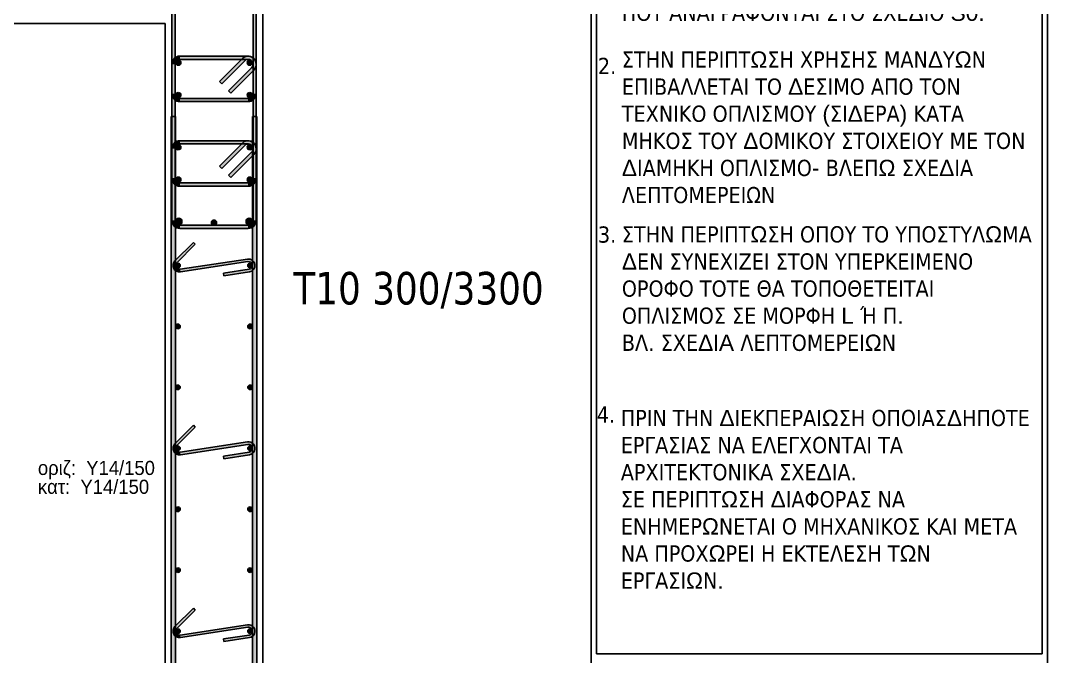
# Model space of a CAD drawing. Header units: millimetres. Extents: x -2171 to 1563, y -1758 to -1505.
# Drawn here: x 533.58 to 549.37, y -1614.09 to -1604.31 of the extents above; entities that cross this region are included whole.
import ezdxf

# ---------------------------------------------------------------- set-up
doc = ezdxf.new("R2010")
doc.units = ezdxf.units.MM
for name, color, linetype in [('-S_TEXT', 3, 'Continuous'), ('Col_Det', 7, 'Continuous'), ('Col_Det_Fill', 7, 'Continuous'), ('pinakaki', 153, 'Continuous')]:
    doc.layers.add(name, color=color, linetype=linetype)
doc.styles.add('S1Arl22_b_934_161', font='arial.ttf', dxfattribs={"width": 0.933629, "height": 0.002175})
doc.styles.get("Standard").update_dxf_attribs({"font": 'tahoma.ttf'})

# ---------------------------------------------------------------- blocks, each defined once
blk = doc.blocks.new('PINAKAKI')
at = {"color": 0}
for p, q in [((121988.65, -208358.392), (121988.65, -208373.351)), ((121995.67, -208358.392), (121995.669, -208370.631)), ((121988.733, -208358.475), (121988.733, -208370.548)), ((121995.588, -208358.475), (121995.588, -208370.548)), ((121988.732, -208370.548), (121995.587, -208370.548))]:
    blk.add_line(p, q, dxfattribs=at)
at = {"layer": '-S_TEXT', "color": 3}
for s, p in [('2.', (121988.755, -208361.633)), ('3.', (121988.755, -208364.226)), ('4.', (121988.739, -208366.994))]:
    blk.add_text(s, height=0.25, dxfattribs=at).set_placement(p)
at = {"layer": '-S_TEXT', "color": 3, "char_height": 0.25, "attachment_point": 1}
for s, insert in [('ΠΡΙΝ ΑΠΟ ΟΠΟΙΑΝ{\\fArial|b0|i0|c186|p34;Δ}ΗΠΟΤΕ ΕΡΓΑΣΙΑ ΘΑ ΠΡΕΠΕΙ ΝΑ ΤΗΡΟΥΝΤΑΙ ΟΙ ΟΡΟΙ\\PΠΟΥ ΑΝΑΓΡΑΦΟΝΤΑΙ ΣΤΟ ΣΧΕ{\\fArial|b0|i0|c186|p34;Δ}ΙΟ {\\fArial|b0|i0|c186|p34;S0.}', (121989.123, -208359.731)), ('ΣΤΗΝ ΠΕΡΙΠΤ{\\fArial|b0|i0|c186|p34;Ω}ΣΗ ΧΡΗΣΗΣ ΜΑΝ{\\fArial|b0|i0|c186|p34;Δ}Υ{\\fArial|b0|i0|c186|p34;Ω}Ν ΕΠΙΒΑΛΛΕΤΑΙ ΤΟ {\\fArial|b0|i0|c186|p34;Δ}ΕΣΙΜΟ ΑΠΟ ΤΟΝ ΤΕΧΝΙΚΟ ΟΠΛΙΣΜΟΥ {\\fArial|b0|i0|c186|p34;(}ΣΙ{\\fArial|b0|i0|c186|p34;Δ}ΕΡΑ{\\fArial|b0|i0|c186|p34;) }ΚΑΤΑ ΜΗΚΟΣ ΤΟΥ {\\fArial|b0|i0|c186|p34;Δ}ΟΜΙΚΟΥ ΣΤΟΙΧΕΙΟΥ ΜΕ ΤΟΝ {\\fArial|b0|i0|c186|p34;Δ}ΙΑΜΗΚΗ ΟΠΛΙΣΜΟ{\\fArial|b0|i0|c186|p34;- }ΒΛΕΠ{\\fArial|b0|i0|c186|p34;Ω }ΣΧΕ{\\fArial|b0|i0|c186|p34;Δ}ΙΑ ΛΕΠΤΟΜΕΡΕΙΩΝ', (121989.123, -208361.284)), ('ΣΤΗΝ ΠΕΡΙΠΤ{\\fArial|b0|i0|c186|p34;Ω}ΣΗ ΟΠΟΥ ΤΟ ΥΠΟΣΤΥΛ{\\fArial|b0|i0|c186|p34;Ω}ΜΑ {\\fArial|b0|i0|c186|p34;Δ}ΕΝ ΣΥΝΕΧΙΖΕΙ ΣΤΟΝ ΥΠΕΡΚΕΙΜΕΝΟ ΟΡΟΦΟ ΤΟΤΕ ΘΑ ΤΟΠΟΘΕΤΕΙΤΑΙ ΟΠΛΙΣΜΟΣ ΣΕ ΜΟΡΦΗ {\\fArial|b0|i0|c186|p34;L }Ή Π{\\fArial|b0|i0|c186|p34;.  \\P}ΒΛ{\\fArial|b0|i0|c186|p34;. }ΣΧΕ{\\fArial|b0|i0|c186|p34;Δ}Ι{\\fArial|b0|i0|c186|p34;A }ΛΕΠΤΟΜΕΡΕΙ{\\fArial|b0|i0|c186|p34;Ω}Ν', (121989.123, -208363.973)), ('ΠΡΙΝ ΤΗΝ {\\fArial|b0|i0|c186|p34;Δ}ΙΕΚΠΕΡΑΙ{\\fArial|b0|i0|c186|p34;Ω}ΣΗ ΟΠΟΙΑΣ{\\fArial|b0|i0|c186|p34;Δ}ΗΠΟΤΕ ΕΡΓΑΣΙΑΣ ΝΑ ΕΛΕΓΧΟΝΤΑΙ ΤΑ ΑΡΧΙΤΕΚΤΟΝΙΚΑ ΣΧΕ{\\fArial|b0|i0|c186|p34;Δ}ΙΑ{\\fArial|b0|i0|c186|p34;.\\P}ΣΕ ΠΕΡΙΠΤ{\\fArial|b0|i0|c186|p34;Ω}ΣΗ {\\fArial|b0|i0|c186|p34;Δ}ΙΑΦΟΡΑΣ ΝΑ ΕΝΗΜΕΡ{\\fArial|b0|i0|c186|p34;Ω}ΝΕΤΑΙ Ο ΜΗΧΑΝΙΚΟΣ ΚΑΙ ΜΕΤΑ ΝΑ ΠΡΟΧ{\\fArial|b0|i0|c186|p34;Ω}ΡΕΙ Η ΕΚΤΕΛΕΣΗ Τ{\\fArial|b0|i0|c186|p34;Ω}Ν ΕΡΓΑΣΙ{\\fArial|b0|i0|c186|p34;Ω}Ν{\\fArial|b0|i0|c186|p34;.}', (121989.107, -208366.797))]:
    blk.add_mtext_dynamic_manual_height_columns(s, width=6.38621, gutter_width=1, heights=[0], dxfattribs=dict(at, insert=insert))

msp = doc.modelspace()

# ---------------------------------------------------------------- hatches: boundary and pattern name
at = {"layer": 'Col_Det_Fill'}
for color, points in [(252, [(535.9514, -1607.3843), (535.9014, -1607.3843), (535.9014, -1603.3343), (535.9514, -1603.3343)]), (252, [(537.1514, -1603.3343), (537.2014, -1603.3343), (537.2014, -1607.3843), (537.1514, -1607.3843)]), (252, [(535.9514, -1604.9843), (535.9014, -1604.9843, -0.4142136), (536.0264, -1604.8593), (536.0264, -1604.9093, 0.4142136)]), (252, [(535.9514, -1605.4343), (535.9014, -1605.4343), (535.9014, -1604.9843), (535.9514, -1604.9843)]), (56, [(536.0416, -1604.9595, 0.4142136), (536.0016, -1604.9195, 0.4142136), (535.9616, -1604.9595, 0.4142136), (536.0016, -1604.9995, 0.4142136)]), (252, [(536.0264, -1604.9093), (536.0264, -1604.8593), (537.0764, -1604.8593), (537.0764, -1604.9093)]), (252, [(536.6698, -1605.2848), (536.6345, -1605.2494), (536.988, -1604.8959), (537.0234, -1604.9312)]), (252, [(537.0234, -1604.9312), (536.988, -1604.8959, -0.6681786), (537.2014, -1604.9843), (537.1514, -1604.9843, 0.6681786)]), (56, [(537.1411, -1604.9595, 0.4142136), (537.1011, -1604.9195, 0.4142136), (537.0611, -1604.9595, 0.4142136), (537.1011, -1604.9995, 0.4142136)]), (252, [(537.0764, -1604.9093), (537.0764, -1604.8593, -0.6681786), (537.1648, -1605.0727), (537.1294, -1605.0373, 0.6681786)]), (252, [(537.1514, -1604.9843), (537.2014, -1604.9843), (537.2014, -1605.4343), (537.1514, -1605.4343)]), (252, [(537.1294, -1605.0373), (537.1648, -1605.0727), (536.8112, -1605.4262), (536.7759, -1605.3909)]), (252, [(536.0264, -1605.5093), (536.0264, -1605.5593, -0.4142136), (535.9014, -1605.4343), (535.9514, -1605.4343, 0.4142136)]), (56, [(536.0416, -1605.459, 0.4142136), (536.0016, -1605.419, 0.4142136), (535.9616, -1605.459, 0.4142136), (536.0016, -1605.499, 0.4142136)]), (56, [(537.1411, -1605.459, 0.4142136), (537.1011, -1605.419, 0.4142136), (537.0611, -1605.459, 0.4142136), (537.1011, -1605.499, 0.4142136)]), (252, [(537.1514, -1605.4343), (537.2014, -1605.4343, -0.4142136), (537.0764, -1605.5593), (537.0764, -1605.5093, 0.4142136)]), (252, [(537.0764, -1605.5093), (537.0764, -1605.5593), (536.0264, -1605.5593), (536.0264, -1605.5093)]), (252, [(535.9614, -1605.7869), (535.8914, -1605.7869), (535.8914, -1616.9316), (535.9614, -1616.9316)]), (252, [(537.1414, -1616.9316), (537.2114, -1616.9316), (537.2114, -1605.7869), (537.1414, -1605.7869)]), (252, [(535.9514, -1606.2843), (535.9014, -1606.2843, -0.4142136), (536.0264, -1606.1593), (536.0264, -1606.2093, 0.4142136)]), (56, [(536.0416, -1606.2595, 0.4142136), (536.0016, -1606.2195, 0.4142136), (535.9616, -1606.2595, 0.4142136), (536.0016, -1606.2995, 0.4142136)]), (252, [(536.0264, -1606.2093), (536.0264, -1606.1593), (537.0764, -1606.1593), (537.0764, -1606.2093)]), (252, [(536.6698, -1606.5848), (536.6345, -1606.5494), (536.988, -1606.1959), (537.0234, -1606.2312)]), (252, [(537.0234, -1606.2312), (536.988, -1606.1959, -0.6681786), (537.2014, -1606.2843), (537.1514, -1606.2843, 0.6681786)]), (56, [(537.1411, -1606.2595, 0.4142136), (537.1011, -1606.2195, 0.4142136), (537.0611, -1606.2595, 0.4142136), (537.1011, -1606.2995, 0.4142136)]), (252, [(537.0764, -1606.2093), (537.0764, -1606.1593, -0.6681786), (537.1648, -1606.3727), (537.1294, -1606.3373, 0.6681786)]), (252, [(535.9514, -1606.7343), (535.9014, -1606.7343), (535.9014, -1606.2843), (535.9514, -1606.2843)]), (252, [(537.1294, -1606.3373), (537.1648, -1606.3727), (536.8112, -1606.7262), (536.7759, -1606.6909)]), (252, [(537.1514, -1606.2843), (537.2014, -1606.2843), (537.2014, -1606.7343), (537.1514, -1606.7343)]), (56, [(536.0416, -1606.759, 0.4142136), (536.0016, -1606.719, 0.4142136), (535.9616, -1606.759, 0.4142136), (536.0016, -1606.799, 0.4142136)]), (56, [(537.1411, -1606.759, 0.4142136), (537.1011, -1606.719, 0.4142136), (537.0611, -1606.759, 0.4142136), (537.1011, -1606.799, 0.4142136)]), (252, [(536.0264, -1606.8093), (536.0264, -1606.8593, -0.4142136), (535.9014, -1606.7343), (535.9514, -1606.7343, 0.4142136)]), (252, [(537.0764, -1606.8093), (537.0764, -1606.8593), (536.0264, -1606.8593), (536.0264, -1606.8093)]), (252, [(537.1514, -1606.7343), (537.2014, -1606.7343, -0.4142136), (537.0764, -1606.8593), (537.0764, -1606.8093, 0.4142136)]), (12, [(536.0587, -1607.4019, 0.4142136), (536.0087, -1607.3519, 0.4142136), (535.9587, -1607.4019, 0.4142136), (536.0087, -1607.4519, 0.4142136)]), (12, [(537.1441, -1607.4019, 0.4142136), (537.0941, -1607.3519, 0.4142136), (537.0441, -1607.4019, 0.4142136), (537.0941, -1607.4519, 0.4142136)]), (252, [(536.0264, -1607.4593), (536.0264, -1607.5093, -0.4142136), (535.9014, -1607.3843), (535.9514, -1607.3843, 0.4142136)]), (252, [(537.0764, -1607.4593), (537.0764, -1607.5093), (536.0264, -1607.5093), (536.0264, -1607.4593)]), (133, [(536.5914, -1607.4193, 0.4142136), (536.5514, -1607.3793, 0.4142136), (536.5114, -1607.4193, 0.4142136), (536.5514, -1607.4593, 0.4142136)]), (252, [(537.1514, -1607.3843), (537.2014, -1607.3843, -0.4142136), (537.0764, -1607.5093), (537.0764, -1607.4593, 0.4142136)]), (252, [(535.9507, -1608.0077), (535.979, -1608.036), (536.2618, -1607.7532), (536.2335, -1607.7249)]), (252, [(537.0723, -1608.0191), (537.0663, -1607.9796), (536.0305, -1608.1378), (536.0365, -1608.1773)]), (252, [(537.0905, -1608.1378), (537.0965, -1608.1773, 1), (537.0663, -1607.9796), (537.0723, -1608.0191, -1)]), (252, [(536.0365, -1608.1773), (536.0305, -1608.1378, -0.724422), (535.979, -1608.036), (535.9507, -1608.0077, 0.724422)]), (133, [(535.9964, -1608.1135, 0.4142136), (536.0314, -1608.0785, 0.4142136), (535.9964, -1608.0435, 0.4142136), (535.9614, -1608.0785, 0.4142136)]), (252, [(536.695, -1608.1981), (536.7011, -1608.2377), (537.0965, -1608.1773), (537.0905, -1608.1378)]), (133, [(537.1064, -1608.1135, 0.4142136), (537.1414, -1608.0785, 0.4142136), (537.1064, -1608.0435, 0.4142136), (537.0714, -1608.0785, 0.4142136)]), (133, [(535.9964, -1609.0508, 0.4142136), (536.0314, -1609.0158, 0.4142136), (535.9964, -1608.9808, 0.4142136), (535.9614, -1609.0158, 0.4142136)]), (133, [(537.1064, -1609.0508, 0.4142136), (537.1414, -1609.0158, 0.4142136), (537.1064, -1608.9808, 0.4142136), (537.0714, -1609.0158, 0.4142136)]), (133, [(535.9964, -1609.9882, 0.4142136), (536.0314, -1609.9532, 0.4142136), (535.9964, -1609.9182, 0.4142136), (535.9614, -1609.9532, 0.4142136)]), (133, [(537.1064, -1609.9882, 0.4142136), (537.1414, -1609.9532, 0.4142136), (537.1064, -1609.9182, 0.4142136), (537.0714, -1609.9532, 0.4142136)]), (252, [(535.9507, -1610.8199), (535.979, -1610.8482), (536.2618, -1610.5653), (536.2335, -1610.537)]), (252, [(536.0365, -1610.9894), (536.0305, -1610.9499, -0.724422), (535.979, -1610.8482), (535.9507, -1610.8199, 0.724422)]), (252, [(537.0723, -1610.8313), (537.0663, -1610.7917), (536.0305, -1610.9499), (536.0365, -1610.9894)]), (252, [(537.0905, -1610.9499), (537.0965, -1610.9894, 1), (537.0663, -1610.7917), (537.0723, -1610.8313, -1)]), (133, [(535.9964, -1610.9256, 0.4142136), (536.0314, -1610.8906, 0.4142136), (535.9964, -1610.8556, 0.4142136), (535.9614, -1610.8906, 0.4142136)]), (252, [(536.695, -1611.0103), (536.7011, -1611.0498), (537.0965, -1610.9894), (537.0905, -1610.9499)]), (133, [(537.1064, -1610.9256, 0.4142136), (537.1414, -1610.8906, 0.4142136), (537.1064, -1610.8556, 0.4142136), (537.0714, -1610.8906, 0.4142136)]), (133, [(535.9964, -1611.863, 0.4142136), (536.0314, -1611.828, 0.4142136), (535.9964, -1611.793, 0.4142136), (535.9614, -1611.828, 0.4142136)]), (133, [(537.1064, -1611.863, 0.4142136), (537.1414, -1611.828, 0.4142136), (537.1064, -1611.793, 0.4142136), (537.0714, -1611.828, 0.4142136)]), (133, [(535.9964, -1612.8003, 0.4142136), (536.0314, -1612.7653, 0.4142136), (535.9964, -1612.7303, 0.4142136), (535.9614, -1612.7653, 0.4142136)]), (133, [(537.1064, -1612.8003, 0.4142136), (537.1414, -1612.7653, 0.4142136), (537.1064, -1612.7303, 0.4142136), (537.0714, -1612.7653, 0.4142136)]), (252, [(535.9507, -1613.632), (535.979, -1613.6603), (536.2618, -1613.3774), (536.2335, -1613.3492)]), (252, [(536.0365, -1613.8016), (536.0305, -1613.762, -0.724422), (535.979, -1613.6603), (535.9507, -1613.632, 0.724422)]), (133, [(535.9964, -1613.7377, 0.4142136), (536.0314, -1613.7027, 0.4142136), (535.9964, -1613.6677, 0.4142136), (535.9614, -1613.7027, 0.4142136)]), (252, [(537.0723, -1613.6434), (537.0663, -1613.6039), (536.0305, -1613.762), (536.0365, -1613.8016)]), (252, [(537.0905, -1613.762), (537.0965, -1613.8016, 1), (537.0663, -1613.6039), (537.0723, -1613.6434, -1)]), (133, [(537.1064, -1613.7377, 0.4142136), (537.1414, -1613.7027, 0.4142136), (537.1064, -1613.6677, 0.4142136), (537.0714, -1613.7027, 0.4142136)]), (252, [(536.695, -1613.8224), (536.7011, -1613.8619), (537.0965, -1613.8016), (537.0905, -1613.762)])]:
    msp.add_hatch(color=color, dxfattribs=at).paths.add_polyline_path(points)

# ---------------------------------------------------------------- linework, layer by layer
at = {"layer": '-S_TEXT', "ltscale": 5}
msp.add_lwpolyline([(491.2248, -1590.2497), (549.3723, -1590.2497), (549.3723, -1630.2944), (491.2248, -1630.2944)], close=True, dxfattribs=at)
at = {"layer": 'Col_Det', "color": 7}
for points in [[(537.3014, -1619.6093), (537.3014, -1603.1093)], [(535.9014, -1607.3843), (535.9014, -1603.3343)], [(535.9514, -1603.3343), (535.9514, -1607.3843)], [(537.1514, -1607.3843), (537.1514, -1603.3343)], [(537.2014, -1603.3343), (537.2014, -1607.3843)], [(525.8014, -1604.3593), (535.8014, -1604.3593)], [(535.8014, -1604.3593), (535.8014, -1619.6093)], [(535.9014, -1605.4343), (535.9014, -1604.9843)], [(535.9514, -1604.9843), (535.9514, -1605.4343)], [(536.0264, -1604.8593), (537.0764, -1604.8593)], [(537.0764, -1604.9093), (536.0264, -1604.9093)], [(536.6345, -1605.2494), (536.988, -1604.8959)], [(537.0234, -1604.9312), (536.6698, -1605.2848)], [(537.1514, -1605.4343), (537.1514, -1604.9843)], [(537.2014, -1604.9843), (537.2014, -1605.4343)], [(536.7759, -1605.3909), (537.1294, -1605.0373)], [(537.1648, -1605.0727), (536.8112, -1605.4262)], [(536.6698, -1605.2848), (536.6345, -1605.2494)], [(536.8112, -1605.4262), (536.7759, -1605.3909)], [(536.0264, -1605.5093), (537.0764, -1605.5093)], [(537.0764, -1605.5593), (536.0264, -1605.5593)], [(535.9614, -1605.7869), (535.8914, -1605.7869)], [(535.8914, -1605.7869), (535.8914, -1616.9316)], [(535.9614, -1616.9316), (535.9614, -1605.7869)], [(537.2114, -1605.7869), (537.1414, -1605.7869)], [(537.1414, -1605.7869), (537.1414, -1616.9316)], [(537.2114, -1616.9316), (537.2114, -1605.7869)], [(536.0264, -1606.1593), (537.0764, -1606.1593)], [(537.0764, -1606.2093), (536.0264, -1606.2093)], [(536.6345, -1606.5494), (536.988, -1606.1959)], [(537.0234, -1606.2312), (536.6698, -1606.5848)], [(535.9014, -1606.7343), (535.9014, -1606.2843)], [(535.9514, -1606.2843), (535.9514, -1606.7343)], [(536.7759, -1606.6909), (537.1294, -1606.3373)], [(537.1648, -1606.3727), (536.8112, -1606.7262)], [(537.1514, -1606.7343), (537.1514, -1606.2843)], [(537.2014, -1606.2843), (537.2014, -1606.7343)], [(536.6698, -1606.5848), (536.6345, -1606.5494)], [(536.8112, -1606.7262), (536.7759, -1606.6909)], [(536.0264, -1606.8093), (537.0764, -1606.8093)], [(537.0764, -1606.8593), (536.0264, -1606.8593)], [(536.0264, -1607.4593), (537.0764, -1607.4593)], [(537.0764, -1607.5093), (536.0264, -1607.5093)], [(536.2335, -1607.7249), (535.9507, -1608.0077)], [(535.979, -1608.036), (536.2618, -1607.7532)], [(536.2618, -1607.7532), (536.2335, -1607.7249)], [(537.0663, -1607.9796), (536.0305, -1608.1378)], [(536.0365, -1608.1773), (537.0723, -1608.0191)], [(537.0905, -1608.1378), (536.695, -1608.1981)], [(536.695, -1608.1981), (536.7011, -1608.2377)], [(536.7011, -1608.2377), (537.0965, -1608.1773)], [(536.2335, -1610.537), (535.9507, -1610.8199)], [(535.979, -1610.8482), (536.2618, -1610.5653)], [(536.2618, -1610.5653), (536.2335, -1610.537)], [(537.0663, -1610.7917), (536.0305, -1610.9499)], [(536.0365, -1610.9894), (537.0723, -1610.8313)], [(537.0905, -1610.9499), (536.695, -1611.0103)], [(536.7011, -1611.0498), (537.0965, -1610.9894)], [(536.695, -1611.0103), (536.7011, -1611.0498)], [(536.2335, -1613.3492), (535.9507, -1613.632)], [(536.2618, -1613.3774), (536.2335, -1613.3492)], [(535.979, -1613.6603), (536.2618, -1613.3774)], [(537.0663, -1613.6039), (536.0305, -1613.762)], [(536.0365, -1613.8016), (537.0723, -1613.6434)], [(537.0905, -1613.762), (536.695, -1613.8224)], [(536.695, -1613.8224), (536.7011, -1613.8619)], [(536.7011, -1613.8619), (537.0965, -1613.8016)]]:
    msp.add_lwpolyline(points, dxfattribs=at)
for points in [[(535.9014, -1604.9843, -0.4142136), (536.0264, -1604.8593)], [(536.0264, -1604.9093, 0.4142136), (535.9514, -1604.9843, 0.4142136)], [(536.0016, -1604.9195, 0.4142136), (535.9616, -1604.9595, 0.4142136)], [(535.9616, -1604.9595, 0.4142136), (536.0016, -1604.9995, 0.4142136)], [(536.0416, -1604.9595, 0.4142136), (536.0016, -1604.9195, 0.4142136)], [(536.0016, -1604.9995, 0.4142136), (536.0416, -1604.9595, 0.4142136)], [(536.988, -1604.8959, -0.6681786), (537.2014, -1604.9843)], [(537.1514, -1604.9843, 0.6681786), (537.0234, -1604.9312, 0.6681786)], [(537.1011, -1604.9195, 0.4142136), (537.0611, -1604.9595, 0.4142136)], [(537.0611, -1604.9595, 0.4142136), (537.1011, -1604.9995, 0.4142136)], [(537.0764, -1604.8593, -0.6681786), (537.1648, -1605.0727)], [(537.1294, -1605.0373, 0.6681786), (537.0764, -1604.9093, 0.6681786)], [(537.1411, -1604.9595, 0.4142136), (537.1011, -1604.9195, 0.4142136)], [(537.1011, -1604.9995, 0.4142136), (537.1411, -1604.9595, 0.4142136)], [(536.0264, -1605.5593, -0.4142136), (535.9014, -1605.4343)], [(535.9514, -1605.4343, 0.4142136), (536.0264, -1605.5093, 0.4142136)], [(536.0016, -1605.419, 0.4142136), (535.9616, -1605.459, 0.4142136)], [(535.9616, -1605.459, 0.4142136), (536.0016, -1605.499, 0.4142136)], [(536.0416, -1605.459, 0.4142136), (536.0016, -1605.419, 0.4142136)], [(536.0016, -1605.499, 0.4142136), (536.0416, -1605.459, 0.4142136)], [(537.1011, -1605.419, 0.4142136), (537.0611, -1605.459, 0.4142136)], [(537.0611, -1605.459, 0.4142136), (537.1011, -1605.499, 0.4142136)], [(537.2014, -1605.4343, -0.4142136), (537.0764, -1605.5593)], [(537.0764, -1605.5093, 0.4142136), (537.1514, -1605.4343, 0.4142136)], [(537.1411, -1605.459, 0.4142136), (537.1011, -1605.419, 0.4142136)], [(537.1011, -1605.499, 0.4142136), (537.1411, -1605.459, 0.4142136)], [(535.9014, -1606.2843, -0.4142136), (536.0264, -1606.1593)], [(536.0264, -1606.2093, 0.4142136), (535.9514, -1606.2843, 0.4142136)], [(536.0016, -1606.2195, 0.4142136), (535.9616, -1606.2595, 0.4142136)], [(536.0416, -1606.2595, 0.4142136), (536.0016, -1606.2195, 0.4142136)], [(536.988, -1606.1959, -0.6681786), (537.2014, -1606.2843)], [(537.1514, -1606.2843, 0.6681786), (537.0234, -1606.2312, 0.6681786)], [(537.1011, -1606.2195, 0.4142136), (537.0611, -1606.2595, 0.4142136)], [(537.0764, -1606.1593, -0.6681786), (537.1648, -1606.3727)], [(537.1294, -1606.3373, 0.6681786), (537.0764, -1606.2093, 0.6681786)], [(537.1411, -1606.2595, 0.4142136), (537.1011, -1606.2195, 0.4142136)], [(535.9616, -1606.2595, 0.4142136), (536.0016, -1606.2995, 0.4142136)], [(536.0016, -1606.2995, 0.4142136), (536.0416, -1606.2595, 0.4142136)], [(537.0611, -1606.2595, 0.4142136), (537.1011, -1606.2995, 0.4142136)], [(537.1011, -1606.2995, 0.4142136), (537.1411, -1606.2595, 0.4142136)], [(536.0016, -1606.719, 0.4142136), (535.9616, -1606.759, 0.4142136)], [(536.0416, -1606.759, 0.4142136), (536.0016, -1606.719, 0.4142136)], [(537.1011, -1606.719, 0.4142136), (537.0611, -1606.759, 0.4142136)], [(537.1411, -1606.759, 0.4142136), (537.1011, -1606.719, 0.4142136)], [(536.0264, -1606.8593, -0.4142136), (535.9014, -1606.7343)], [(535.9514, -1606.7343, 0.4142136), (536.0264, -1606.8093, 0.4142136)], [(535.9616, -1606.759, 0.4142136), (536.0016, -1606.799, 0.4142136)], [(536.0016, -1606.799, 0.4142136), (536.0416, -1606.759, 0.4142136)], [(537.0611, -1606.759, 0.4142136), (537.1011, -1606.799, 0.4142136)], [(537.2014, -1606.7343, -0.4142136), (537.0764, -1606.8593)], [(537.0764, -1606.8093, 0.4142136), (537.1514, -1606.7343, 0.4142136)], [(537.1011, -1606.799, 0.4142136), (537.1411, -1606.759, 0.4142136)], [(536.0087, -1607.3519, 0.4142136), (535.9587, -1607.4019, 0.4142136)], [(536.0587, -1607.4019, 0.4142136), (536.0087, -1607.3519, 0.4142136)], [(537.0941, -1607.3519, 0.4142136), (537.0441, -1607.4019, 0.4142136)], [(537.1441, -1607.4019, 0.4142136), (537.0941, -1607.3519, 0.4142136)], [(536.0264, -1607.5093, -0.4142136), (535.9014, -1607.3843)], [(535.9514, -1607.3843, 0.4142136), (536.0264, -1607.4593, 0.4142136)], [(535.9587, -1607.4019, 0.4142136), (536.0087, -1607.4519, 0.4142136)], [(536.0087, -1607.4519, 0.4142136), (536.0587, -1607.4019, 0.4142136)], [(536.5514, -1607.3793, 0.4142136), (536.5114, -1607.4193, 0.4142136)], [(536.5114, -1607.4193, 0.4142136), (536.5514, -1607.4593, 0.4142136)], [(536.5914, -1607.4193, 0.4142136), (536.5514, -1607.3793, 0.4142136)], [(536.5514, -1607.4593, 0.4142136), (536.5914, -1607.4193, 0.4142136)], [(537.0441, -1607.4019, 0.4142136), (537.0941, -1607.4519, 0.4142136)], [(537.2014, -1607.3843, -0.4142136), (537.0764, -1607.5093)], [(537.0764, -1607.4593, 0.4142136), (537.1514, -1607.3843, 0.4142136)], [(537.0941, -1607.4519, 0.4142136), (537.1441, -1607.4019, 0.4142136)], [(537.0965, -1608.1773, 1), (537.0663, -1607.9796)], [(535.9507, -1608.0077, 0.724422), (536.0365, -1608.1773, 0.724422)], [(536.0305, -1608.1378, -0.724422), (535.979, -1608.036)], [(535.9964, -1608.0435, 0.4142136), (535.9614, -1608.0785, 0.4142136)], [(535.9614, -1608.0785, 0.4142136), (535.9964, -1608.1135, 0.4142136)], [(536.0314, -1608.0785, 0.4142136), (535.9964, -1608.0435, 0.4142136)], [(535.9964, -1608.1135, 0.4142136), (536.0314, -1608.0785, 0.4142136)], [(537.1064, -1608.0435, 0.4142136), (537.0714, -1608.0785, 0.4142136)], [(537.0714, -1608.0785, 0.4142136), (537.1064, -1608.1135, 0.4142136)], [(537.0723, -1608.0191, -1), (537.0905, -1608.1378, -1)], [(537.1414, -1608.0785, 0.4142136), (537.1064, -1608.0435, 0.4142136)], [(537.1064, -1608.1135, 0.4142136), (537.1414, -1608.0785, 0.4142136)], [(535.9964, -1608.9808, 0.4142136), (535.9614, -1609.0158, 0.4142136)], [(535.9614, -1609.0158, 0.4142136), (535.9964, -1609.0508, 0.4142136)], [(536.0314, -1609.0158, 0.4142136), (535.9964, -1608.9808, 0.4142136)], [(535.9964, -1609.0508, 0.4142136), (536.0314, -1609.0158, 0.4142136)], [(537.1064, -1608.9808, 0.4142136), (537.0714, -1609.0158, 0.4142136)], [(537.0714, -1609.0158, 0.4142136), (537.1064, -1609.0508, 0.4142136)], [(537.1414, -1609.0158, 0.4142136), (537.1064, -1608.9808, 0.4142136)], [(537.1064, -1609.0508, 0.4142136), (537.1414, -1609.0158, 0.4142136)], [(535.9964, -1609.9182, 0.4142136), (535.9614, -1609.9532, 0.4142136)], [(535.9614, -1609.9532, 0.4142136), (535.9964, -1609.9882, 0.4142136)], [(536.0314, -1609.9532, 0.4142136), (535.9964, -1609.9182, 0.4142136)], [(535.9964, -1609.9882, 0.4142136), (536.0314, -1609.9532, 0.4142136)], [(537.1064, -1609.9182, 0.4142136), (537.0714, -1609.9532, 0.4142136)], [(537.0714, -1609.9532, 0.4142136), (537.1064, -1609.9882, 0.4142136)], [(537.1414, -1609.9532, 0.4142136), (537.1064, -1609.9182, 0.4142136)], [(537.1064, -1609.9882, 0.4142136), (537.1414, -1609.9532, 0.4142136)], [(535.9507, -1610.8199, 0.724422), (536.0365, -1610.9894, 0.724422)], [(537.0965, -1610.9894, 1), (537.0663, -1610.7917)], [(537.0723, -1610.8313, -1), (537.0905, -1610.9499, -1)], [(536.0305, -1610.9499, -0.724422), (535.979, -1610.8482)], [(535.9964, -1610.8556, 0.4142136), (535.9614, -1610.8906, 0.4142136)], [(535.9614, -1610.8906, 0.4142136), (535.9964, -1610.9256, 0.4142136)], [(536.0314, -1610.8906, 0.4142136), (535.9964, -1610.8556, 0.4142136)], [(535.9964, -1610.9256, 0.4142136), (536.0314, -1610.8906, 0.4142136)], [(537.1064, -1610.8556, 0.4142136), (537.0714, -1610.8906, 0.4142136)], [(537.0714, -1610.8906, 0.4142136), (537.1064, -1610.9256, 0.4142136)], [(537.1414, -1610.8906, 0.4142136), (537.1064, -1610.8556, 0.4142136)], [(537.1064, -1610.9256, 0.4142136), (537.1414, -1610.8906, 0.4142136)], [(535.9964, -1611.793, 0.4142136), (535.9614, -1611.828, 0.4142136)], [(535.9614, -1611.828, 0.4142136), (535.9964, -1611.863, 0.4142136)], [(536.0314, -1611.828, 0.4142136), (535.9964, -1611.793, 0.4142136)], [(535.9964, -1611.863, 0.4142136), (536.0314, -1611.828, 0.4142136)], [(537.1064, -1611.793, 0.4142136), (537.0714, -1611.828, 0.4142136)], [(537.0714, -1611.828, 0.4142136), (537.1064, -1611.863, 0.4142136)], [(537.1414, -1611.828, 0.4142136), (537.1064, -1611.793, 0.4142136)], [(537.1064, -1611.863, 0.4142136), (537.1414, -1611.828, 0.4142136)], [(535.9964, -1612.7303, 0.4142136), (535.9614, -1612.7653, 0.4142136)], [(536.0314, -1612.7653, 0.4142136), (535.9964, -1612.7303, 0.4142136)], [(537.1064, -1612.7303, 0.4142136), (537.0714, -1612.7653, 0.4142136)], [(537.1414, -1612.7653, 0.4142136), (537.1064, -1612.7303, 0.4142136)], [(535.9614, -1612.7653, 0.4142136), (535.9964, -1612.8003, 0.4142136)], [(535.9964, -1612.8003, 0.4142136), (536.0314, -1612.7653, 0.4142136)], [(537.0714, -1612.7653, 0.4142136), (537.1064, -1612.8003, 0.4142136)], [(537.1064, -1612.8003, 0.4142136), (537.1414, -1612.7653, 0.4142136)], [(535.9507, -1613.632, 0.724422), (536.0365, -1613.8016, 0.724422)], [(536.0305, -1613.762, -0.724422), (535.979, -1613.6603)], [(535.9964, -1613.6677, 0.4142136), (535.9614, -1613.7027, 0.4142136)], [(536.0314, -1613.7027, 0.4142136), (535.9964, -1613.6677, 0.4142136)], [(537.0965, -1613.8016, 1), (537.0663, -1613.6039)], [(537.1064, -1613.6677, 0.4142136), (537.0714, -1613.7027, 0.4142136)], [(537.0723, -1613.6434, -1), (537.0905, -1613.762, -1)], [(537.1414, -1613.7027, 0.4142136), (537.1064, -1613.6677, 0.4142136)], [(535.9614, -1613.7027, 0.4142136), (535.9964, -1613.7377, 0.4142136)], [(535.9964, -1613.7377, 0.4142136), (536.0314, -1613.7027, 0.4142136)], [(537.0714, -1613.7027, 0.4142136), (537.1064, -1613.7377, 0.4142136)], [(537.1064, -1613.7377, 0.4142136), (537.1414, -1613.7027, 0.4142136)]]:
    msp.add_lwpolyline(points, format="xyb", dxfattribs=at)

# ---------------------------------------------------------------- block references
at = {"layer": '-S_TEXT', "linetype": 'Continuous', "ltscale": 0.5}
msp.add_blockref('PINAKAKI', (-121446.2978, 206756.498), dxfattribs=at)

# ---------------------------------------------------------------- texts
at = {"layer": 'Col_Det', "color": 7, "style": 'S1Arl22_b_934_161', "width": 0.933629}
for s, p in [('οριζ:  Y14/150', (533.8422, -1611.3006)), ('κατ:  Y14/150', (533.8422, -1611.5906))]:
    msp.add_text(s, height=0.2175, dxfattribs=at).set_placement(p)
at = {"layer": 'pinakaki', "color": 1, "width": 0.933629}
msp.add_text(' Τ10 300/3300 ', height=0.5, dxfattribs=at).set_placement((537.5976, -1608.678))

doc.saveas('drawing.dxf')
